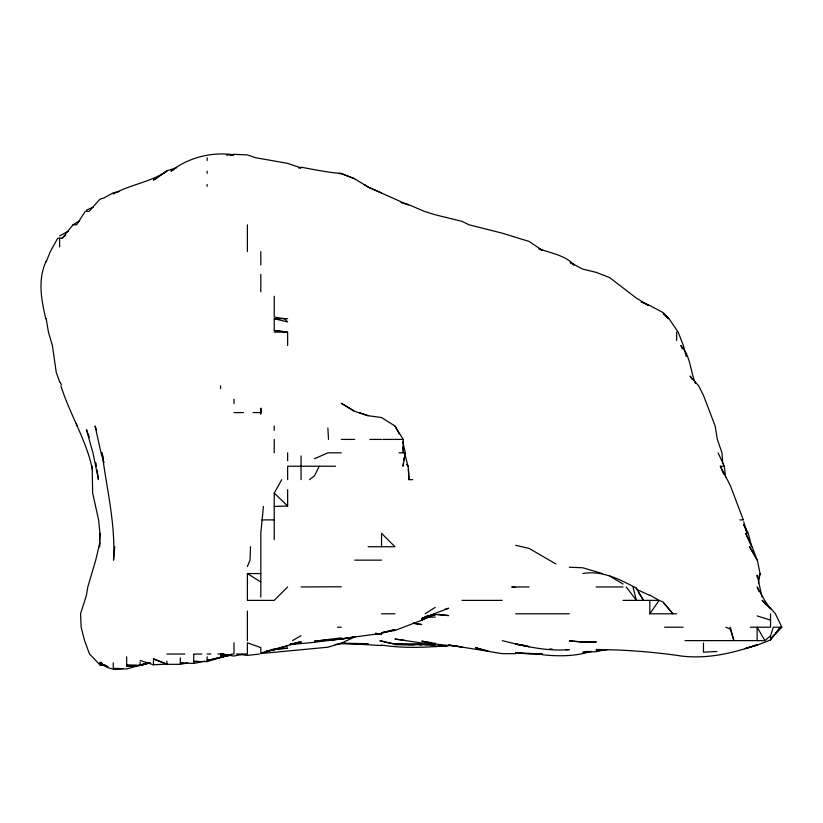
<?xml version="1.0" encoding="UTF-8"?>
<svg xmlns="http://www.w3.org/2000/svg" width="823" height="823" viewBox="0 0 823 823"><rect width="100%" height="100%" fill="white"/><g stroke="black" fill="none" stroke-linecap="round" stroke-linejoin="round"><path stroke-width="1.23" d="M99.933 533.314L99.511 546.729L99.933 533.314L98.606 519.899L92.639 493.07L92.155 466.24M250.521 546.729L250.007 560.144L247.394 566.512M263.422 506.484L260.809 533.314L260.809 597.148M114.757 546.729L113.523 560.144C115.714 524.117 106.599 488.44 102.042 452.825L103.163 457.701M403.455 462.588L403.003 466.24L405.4 452.825L402.745 441.848M403.754 460.15L404.052 457.701M758.446 583.312L760.051 573.559L757.335 560.144L749.578 546.729L757.129 560.144L752.119 546.729L745.71 533.314L751.646 546.729L748.292 533.314L743.714 524.518L747.161 533.314L743.714 521.823M759.31 575.822L759.927 573.559M758.425 579.238L760.051 573.559M602.251 649.563L596.161 649.573C623.134 649.625 649.954 651.682 676.64 655.324C704.077 659.923 731.287 653.75 757.129 644.81L744.928 648.627L757.129 645.211L770.544 639.924L770.544 635.798L773.311 627.208L781.85 627.208L775.431 613.793L770.544 608.022L762.16 600.379L770.544 608.999L764.66 600.379L757.15 586.964L758.981 591.439M46.181 261.817L50.316 251.622L57.703 238.207L62.178 238.207L65.789 235.018M46.181 261.251C37.549 279.203 41.345 300.086 45.8 318.686M319.262 466.24L314.458 475.817L309.448 479.655M274.224 539.693L274.224 493.07L281.744 479.655M85.211 211.377L76.632 224.792L73.01 224.792L62.178 238.207M676.64 613.793L649.81 613.793L659.1 600.379L663.225 602.097L672.875 613.793L664.038 603.331M770.544 639.924L780.461 627.208L775.883 632.681M774.361 634.502L770.544 639.06L781.85 627.208M287.639 586.964L274.224 600.379L247.394 600.379L247.394 573.559L260.809 573.559M684.993 640.623L764.896 640.623L770.544 635.798M166.246 171.133L153.489 180.134L166.904 171.133C150.403 182.274 130.353 184.424 113.255 194.063M425.182 613.793L435.192 607.395M292.453 640.623L301.053 635.675M79.718 220.687L73.01 224.792M59.595 235.892L68.535 231.068M428.135 615.347L421.777 618.454L448.607 608.248L444.945 609.257M437.63 614.39L448.607 615.573L435.192 614.483L421.777 619.925L435.192 613.793L421.777 620.192L394.947 630.49L381.533 632.702L394.947 629.564L381.533 633.381L354.703 637.002L341.288 643.175L327.873 647.217L260.809 653.565L301.053 641.611L290.077 644.255M174.065 169.631L170.927 171.133C188.498 157.512 211.953 151.463 233.979 154.889L230.317 155.146M314.458 458.781L327.873 452.825L341.288 452.825M93.133 207.262L86.425 210.102L86.425 211.377L89.09 211.377L99.84 199.259L103.924 197.962L113.255 192.808L119.345 191.492M197.397 661.26L193.734 661.486L207.149 661.61L230.821 654.635M166.904 170.731L176.667 167.758M148.613 662.772L126.67 668.976L113.255 668.482L119.345 668.492M231.222 654.717L207.149 660.509L230.317 654.933L223.002 656.538M430.316 615.45L433.968 614.462M591.284 651.332C575.586 656.435 558.766 656.435 542.501 654.779M140.085 664.963L147.399 662.999M287.639 645.746L260.809 653.02L260.809 647.588L247.394 642.825L247.394 654.038L236.396 654.038L247.394 655.406L259.42 654.038M149.837 662.885L140.085 665.437L126.67 666.26L126.67 656.857M230.029 654.82L220.564 656.919L230.317 654.82M604.699 649.789L596.161 651.662L582.746 652.31L587.622 651.343M429.092 616.18L435.192 614.853L430.316 615.583M204.711 661.167L193.734 663.441L180.319 662.824L182.757 662.649M242.466 654.285L233.979 656.034L220.564 654.038L225.44 654.357M230.317 654.727L220.564 656.579L230.317 654.995L220.564 655.242L229.103 654.707M187.644 662.968L180.319 664.315L166.904 664.336L153.489 658.894L153.489 664.799L166.904 664.079L153.489 658.894M223.002 656.672L230.317 655.396M354.703 637.002L314.458 642.31L290.077 644.604M341.288 637.856L314.458 641.189L319.519 640.736M602.251 649.831L596.161 650.767L607.137 649.779M321.834 640.623L341.288 639.132L354.703 636.93L341.288 639.132L320.785 640.623M226.664 155.125L233.979 154.302L247.394 154.899L255.603 157.718L287.639 163.366L301.053 167.913L298.615 167.974M335.198 644.45L341.288 643.781L368.118 643.679L341.288 643.216L381.533 645.53M126.67 666.26L135.198 665.426M448.607 645.695L435.192 646.497L447.383 645.613C425.553 647.578 403.229 648.452 381.533 645.057M123.008 668.688L113.255 669.192L107.278 667.453L99.84 662.278L102.155 663.215M716.884 651.487L703.47 652.186L703.47 643.072M430.316 644.779L435.192 644.913L394.947 644.183L379.897 640.623C393.435 645.078 407.704 645.17 421.777 644.162L394.947 644.563L408.362 644.656M394.947 644.183L435.192 644.44L425.429 644.738M274.224 506.484L287.639 506.001L287.639 489.644M341.288 586.768L301.053 586.964M565.668 649.676L569.331 649.635C546.616 651.507 524.117 646.209 502.256 640.623M426.653 617.178L435.192 617.116M287.639 345.516L287.639 332.852L286.96 332.101L274.224 330.496L274.224 318.686L287.639 318.686M274.224 332.101L287.639 332.101L274.224 330.496M233.979 412.59L243.433 412.59M253 412.59L261.426 412.59L260.809 408.157L260.809 414.278M341.288 439.41L354.703 439.41M369.846 439.41L381.533 439.41M382.798 439.41L403.198 439.41L403.352 452.825L402.807 446.735M398.949 452.825L405.4 452.825M335.558 466.24L287.639 466.24L287.639 479.655M723.602 474.069L720.362 466.24L724.333 466.24L725.639 477.217M408.362 469.233L408.959 479.655L412.745 479.655M261.817 519.899L274.224 519.899M739.836 519.899L742.84 519.899M368.118 546.729L394.947 546.729L381.533 533.314L381.533 546.729M354.703 560.144L381.533 560.144M582.746 573.559C602.251 570.133 619.842 579.464 636.405 588.136L643.514 600.379L638.339 592.323M529.086 586.964L511.711 586.964L515.671 587.499M596.161 586.964L622.99 586.964M462.022 600.379L502.256 600.379M622.99 600.379L659.1 600.379L649.81 595.091M381.533 613.793L394.947 613.793M515.671 613.793L569.331 613.793M337.533 627.208L341.288 627.208M664.583 627.208L683.09 627.208M750.339 627.208L770.544 627.208L770.544 613.793M515.671 653.678L502.256 653.678L488.841 651.466L475.437 647.639L488.841 651.363L448.607 644.985L462.022 646.919L435.192 644.008L421.777 641.138L431.53 642.66M166.904 654.038L184.836 654.038M193.734 654.038L201.841 654.038M207.149 654.038L210.791 654.038M217.869 654.038L223.496 654.038M231.417 654.038L233.979 654.038L233.979 642.773M408.362 644.718L414.463 644.779M419.339 644.831L421.777 644.851M435.192 643.226L421.777 642.969L394.947 639.049L404.587 640.315M354.703 178.807L341.288 173.55L338.85 173.468L341.288 173.53L354.703 178.807L368.118 187.047L408.362 205.05M569.331 567.212L582.746 567.777L602.436 573.559M375.432 633.916L381.533 634.471M99.84 663.739L99.84 664.727L105.93 665.468L99.84 664.727L89.522 654.038L84.563 640.623L81.148 627.208L80.561 613.793L86.425 595.235L87.804 586.964L95.715 560.144L99.84 543.015M341.288 173.55C327.636 172.377 314.479 169.672 301.053 167.182M353.674 410.883L341.288 403.26L354.703 411.325L368.118 415.708L381.533 417.528L394.947 425.995L403.198 439.41M515.671 644.1L529.086 646.631L515.671 644.09L524.21 645.283M413.239 623.361L421.777 624.575L413.239 623.145M549.815 648.853L552.254 649.213M375.432 633.165L377.88 633.689M99.84 664.727L107.967 666.465M401.048 202.695L408.362 204.485L424.39 211.377L435.192 214.762L462.022 221.366L469.048 224.792L502.256 233.176L529.086 241.437L542.501 250.449L539.147 249.009M274.224 318.686L287.639 321.988L284.511 318.686L274.224 317.03L274.224 296.27M515.671 545.32L529.086 548.416L555.916 563.971M757.129 615.913L770.544 620.12M140.085 660.447L153.489 664.799M359.126 412.59L368.118 415.718M641.055 302.031L649.81 305.559L663.225 312.658L668.554 318.686L663.225 313.707L669.027 318.686L678.142 332.101L683.368 345.516L686.238 356.493M539.147 248.793C551.112 253.34 565.092 255.12 574.125 265.027L570.288 262.609M725.824 627.208L730.299 629.091L733.869 640.623L730.299 627.208L730.299 629.091M646.271 304.345L648.462 305.271L636.405 298.163L609.576 277.546L596.161 272.362L582.746 269.1L570.288 262.506M381.533 192.973L368.118 187.047L364.373 184.547M649.81 595.43L636.405 589.299L636.405 588.136M609.576 575.987L622.99 583.991M247.394 573.559L260.809 581.995M274.224 493.07L287.639 506.001M406.572 464.45L408.362 466.24M626.262 586.964L636.405 600.379L633.021 586.964M692.112 379.3L690.055 376.07L698.593 385.761L703.47 395.338L715.136 425.995L717.347 439.41L721.977 452.825L722.738 463.802M764.896 640.623L757.129 627.208L757.129 640.623M59.595 381.481L61.416 384.691M394.947 425.995L399.155 433.824M720.362 466.24L730.299 485.488L743.334 519.899M718.078 452.825L724.333 466.24M60.881 385.761C69.77 414.463 86.569 440.254 92.515 469.902M682.349 348.87L680.837 345.516C690.826 356.225 690.106 370.813 695.456 383.518M89.296 437.219L86.425 429.524L92.937 452.825L98.472 479.655L97.021 469.902M96.661 430.47L95.077 425.995L101.023 452.825L104.007 462.588M59.595 381.81L56.242 372.346L52.363 345.516L48.434 332.101L46.181 318.686M76.344 423.557L77.095 425.995M404.649 452.825L408.362 468.112L408.959 479.655M95.756 462.588L96.486 466.24M761.933 596.726L757.129 575.061L757.283 577.437M327.873 428.001L328.5 439.41M676.64 332.101L676.64 340.475M649.81 600.379L649.81 613.793M301.053 455.942L301.053 479.655M287.639 452.825L287.639 460.736M274.224 425.995L274.224 430.388M274.224 439.41L274.224 452.825M260.809 251.622L260.809 265.027M260.809 274.316L260.809 291.856M247.394 224.792L247.394 251.622M247.394 611.047L247.394 640.623M233.979 399.176L233.979 403.681M220.564 385.761L220.564 388.641M207.149 157.718L207.149 160.547M207.149 171.133L207.149 173.365M207.149 184.547L207.149 186.307M207.149 656.816L207.149 661.61M193.734 654.624L193.734 662.947M180.319 657.834L180.319 663.955M166.904 661.167L166.904 664.336M140.085 662.062L140.085 663.924M113.255 662.854L113.255 667.453M59.595 238.207L59.595 246.921M149.837 662.772L140.085 665.468L126.67 665.231L140.085 665.468L149.837 662.762M330.362 639.975L327.935 640.623L330.321 639.975M301.053 642.557L290.077 644.419L301.053 642.557M274.224 649.954L266.909 650.828L274.224 649.954M287.639 648.185L271.785 649.542L287.639 648.185M596.161 641.961L582.746 642.156L569.331 640.85L582.746 641.981L596.161 641.961M542.234 654.038L529.086 654.038L515.671 652.67L542.234 654.038"/></g></svg>
